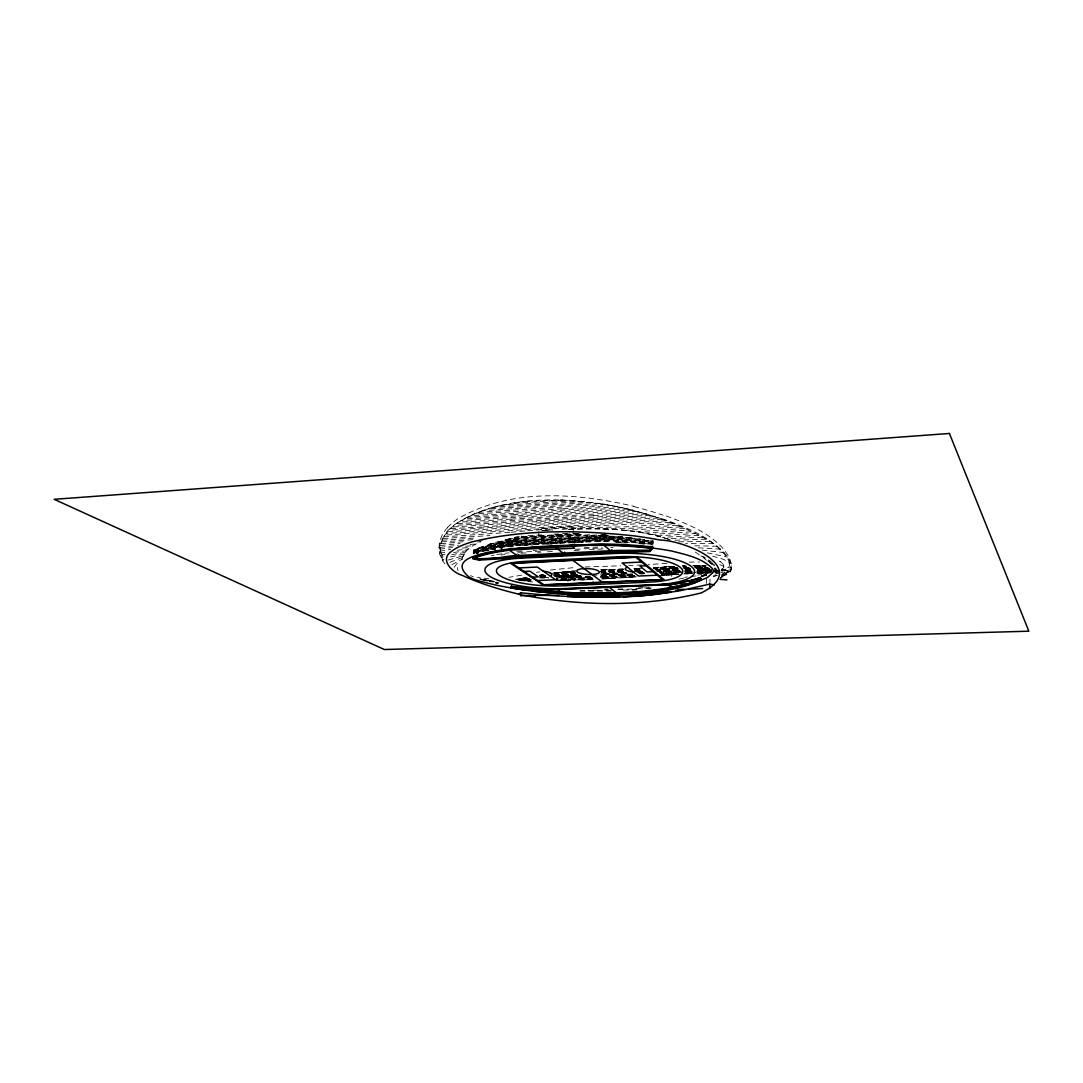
<?xml version="1.0" encoding="UTF-8"?>
<svg xmlns="http://www.w3.org/2000/svg" width="1083" height="1083" viewBox="0 0 1083 1083"><rect width="100%" height="100%" fill="white"/><g stroke="black" fill="none" stroke-linecap="round" stroke-linejoin="round"><path stroke-width="0.75" stroke-dasharray="5 3.75" d="M447.59 527.719C438.155 536.911 435.447 553.779 445.018 563.864M439.414 544.086L440.145 551.125L443.597 557.989M722.239 575.858C739.107 573.611 729.279 555.606 723.024 548.485C707.456 531.198 684.794 522.832 663.5 514.98M706.319 583.507L706.522 577.415M706.576 575.899L706.671 572.853L707.889 572.69M709.906 582.492L710.001 579.283M671.717 576.535L671.907 571.824L663.432 570.944A315.018 97.47 4 0 1 660.752 571.228M663.243 575.669L663.432 570.944M652.778 545.494L652.968 541.013A123.868 32.057 2.8 0 0 600.456 538.034M589.287 542.014L589.639 535.449M567.993 581.53L568.277 576.549L573.597 574.965A315.018 97.47 4 0 0 576.494 574.992M572.487 542.867L573.435 526.433L539.172 528.396L542.326 530.44L552.276 529.871M574.789 543.273L575.344 533.459M573.313 579.974L573.597 574.965L576.264 575.087M555.295 543.828L555.89 534.054L560.209 543.097M541.5 543.422L542.014 535.313M538.129 544.695L538.968 531.658M520.909 545.67L521.559 535.977M473.257 552.966L473.474 550.056L497.151 541.866M476.777 553.061L477.305 548.567M721.738 574.464C735.736 574.369 731.512 562.05 726.3 555.2C710.137 536.532 685.918 527.326 663.337 519.014M731.377 565.786L729.739 568.02L719.748 564.717M439.102 547.836L440.971 540.783L447.279 531.55M493.036 507.345C469.981 513.477 428.245 532.051 443.597 561.563M714.766 568.981L715.01 567.695M461.899 559.884C463.389 550.354 472.797 545.25 480.811 541.73M462.238 558.083L465.974 551.315M451.841 564.676L462.048 559.288M454.115 567.33L456.62 563.999L460.559 561.847M721.616 575.709L725.867 570.443L721.833 569.049M723.403 564.378L720.601 561.86M652.954 541.189L652.034 542.177L623.009 540.661A78.748 20.875 2.6 0 0 607.915 541.026L599.725 541.459M652.927 541.852L651.641 543.233L623.199 541.744A77.313 20.469 2.6 0 0 614.562 541.852M652.9 542.515L651.249 544.289L652.44 541.08L622.82 539.564A80.183 21.294 2.6 0 0 607.428 539.957L513.491 544.993A78.423 20.374 3.5 0 0 499.967 546.157C490.856 546.279 482.03 550.868 473.379 551.206L484.805 547.605L499.182 545.128A79.831 20.767 3.5 0 1 512.949 543.937L606.954 538.874A81.618 21.714 2.6 0 1 622.63 538.481L635.031 538.765M650.856 545.345L652.873 543.165M719.789 579.121L728.101 571.377L730.632 571.486M714.563 570.876L715.822 569.807M720.574 577.686L728.101 571.377L721.495 568.913M720.858 577.767L728.94 571.621L722.131 575.628M440.998 557.664L442.351 557.122M461.087 516.957C513.667 488.081 577.564 493.103 634.002 506.33M460.789 520.842C503.676 496.853 555.525 496.975 602.879 504.082M442.514 560.087L443.84 559.315M448.213 560.06L463.118 555.782M449.851 562.294L462.482 557.515M722.104 575.926L730.199 571.702M721.657 571.269L728.114 568.101L729.698 565.245L728.913 562.321L723.512 559.329L712.655 556.175M731.228 569.374L721.061 572.745M717.894 571.431L715.159 572.487M477.061 549.203L473.433 550.584L476.967 549.853M476.967 550.475L473.339 551.843C482.328 552.723 491.33 547.037 500.752 547.172A77.015 19.968 3.5 0 1 513.18 546.089M476.913 551.112L473.285 552.479L478.131 553.535M476.872 551.748L473.244 553.102L476.29 553.765M473.19 553.738L476.818 552.384M701.5 575.682L708.35 573.611M721.806 569.198L723.85 567.492L723.295 564.514M716.039 573.11L718.922 572.244M478.93 547.903L498.383 544.099A81.239 21.159 3.5 0 1 512.421 542.894L606.48 537.791A83.053 22.12 2.6 0 1 622.441 537.385L622.955 537.385M710.204 572.893L697.926 575.087M450.46 556.919L463.957 554.076M496.894 506.343L525.011 501.375M505.951 539.524L520.964 536.085M439.82 553.196L446.264 552.019M486.01 550.976L488.582 550.367M701.432 575.696L704.573 574.897M440.307 555.403L445.005 554.225M491.371 555.769L494.01 555.146M489.381 544.221L497.598 543.07A82.633 21.565 3.5 0 1 511.88 541.838L606.006 536.708A84.488 22.54 2.6 0 1 622.251 536.302L622.779 536.302M706.685 574.518L703.354 575.208M719.938 573.042L714.279 574.328M727.492 572.406L724.92 573.015A142.13 39.516 2.7 0 1 720.953 573.841M713.223 576.549L716.174 575.885M451.814 554.631L465.162 552.398M525.851 577.781L517.173 579.405M671.907 571.824L660.752 573.706M701.215 576.183L707.334 575.154M714.577 572.068L717.487 571.513M678.946 579.039L683.874 578.119M492.318 549.595L495.54 549.027M496.786 554.591L502.35 553.684M521.708 575.154L508.983 577.32M536.518 572.352L539.551 571.797M526.731 577.469L515.725 579.405L529.425 579.297M439.766 549.203L452.464 547.484M439.793 551.206L450.69 549.392M540.877 574.965L543.977 574.437M704.194 576.115L700.823 576.522M714.956 570.254L716.174 569.942M708.296 572.338L710.881 571.702M500.915 555.024L504.854 554.469M714.902 572.149L725.867 570.443L720.398 570.971M453.709 552.479L466.57 550.719M713.196 575.926L717.501 575.317M550.489 570.037L573.57 567.654M549.758 573.53L576.007 570.863L553.481 573.002M709.879 569.116L697.682 570.524M708.742 569.604L698.792 570.416M700.511 573.124L709.04 572.108M440.036 547.335L458.258 545.277M512.218 540.227L521.343 539.144M512.137 541.514L600.524 536.694A123.841 32.138 2.8 0 1 634.503 537.994M511.961 544.113L600.388 539.348A123.895 31.962 2.8 0 1 653.022 542.393M512.936 545.913L511.826 546.049A122.69 31.217 3.2 0 0 476.371 553.562M511.772 546.698L512.895 546.563M705.019 566.612L695.922 567.37M500.766 548.296L501.537 548.201A75.62 19.575 3.5 0 1 501.93 548.147M697.276 569.969L709.148 568.575M692.051 573.056L685.525 573.76M691.495 573.327L686.879 573.828M690.588 573.638L692.172 573.449M505.098 553.332L505.45 553.291A68.581 17.626 3.5 0 1 509.24 552.885M515.765 545.575L600.28 541.324A123.936 31.827 2.8 0 1 610.013 541.459M705.25 567.045L704.058 567.126M689.072 567.979L683.644 568.48M688.666 568.237L684.564 568.629M688.274 568.507L686.581 568.697M697.669 567.682L705.629 566.802M696.45 568.237L704.762 567.302M695.841 568.521L708.336 567.533M686.432 569.59L689.79 569.306M686.013 569.861L689.208 569.59M685.173 570.403L690.981 569.604M700.796 569.374L697.411 569.726M697.1 571.025L706.671 570.064M696.152 566.219L703.246 565.637M695.584 566.504L704.857 565.732M695.002 566.775L706.468 565.84M694.433 567.059L705.832 566.111M708.011 567.952L701.134 568.683M707.483 568.209L702.298 568.589M706.955 568.453L698.725 569.157M703.395 569.441L709.46 569.008M714.794 568.683L716.147 568.372M692.348 571.255L685.106 572.014M691.888 571.526L684.564 572.298M691.414 571.797L686.608 572.298M711.91 569.996L697.29 571.201M697.682 571.648L711.301 570.227M696.965 571.932L707.389 570.998M710.692 570.47L705.899 570.836M684.632 573.638L690.399 573.056M690.548 569.875L685.444 570.375M690.115 570.145L685.038 570.646M686.27 571.012L691.523 570.497M685.092 571.58L690.9 570.782M684.497 571.865L689.654 571.35M697.506 572.068L702.461 571.648M696.843 572.338L710.082 570.7M703.49 572.961L707.551 572.569M701.324 575.79L705.615 575.087M441.498 541.906L472.811 539.672M521.126 542.393L512.002 543.463A122.623 31.38 3.2 0 0 476.561 551.03M457.121 550.245L468.289 549.054M689.343 567.722L684.023 568.223M686.026 568.968L690.318 568.561M685.471 569.252L690.954 568.737M684.916 569.536L690.372 569.022M682.628 572.027L661.266 574.139M681.072 572.433L662.065 574.288M440.916 543.693L463.064 541.784M440.348 545.466L460.004 543.571M686.229 566.639L683.089 566.937M685.146 566.978L685.864 566.91M684.632 567.262L685.498 567.167M684.118 567.533L685.133 567.424M683.59 567.817L689.316 567.289M683.075 568.088L688.761 567.573M678.486 568.737L657.07 570.592M678.148 568.995L656.488 570.89M677.809 569.265L656.948 571.093M677.457 569.523L657.841 571.255M677.119 569.793L660.44 571.269M676.78 570.051L660.197 571.526M678.703 573.828L666.113 575.1M680.273 570.876L660.332 572.731M679.894 571.147L662.43 572.812M679.515 571.418L661.808 573.11M721.603 570.551L723.985 570.213M715.132 571.553L719.071 571.147M672.408 574.707L675.413 574.396M525.214 501.361L561.59 500.008L602.378 503.852M675.034 567.411L654.606 569.062M674.736 567.682L655.838 569.211M661.821 573.841L679.921 572.095M661.564 574.586L678.229 572.961M662.512 574.735L677.674 573.245M662.038 575.019L677.105 573.53M511.149 532.227L524.903 530.927M509.755 532.362L444.192 536.802M661.578 575.303L676.537 573.828M715.511 569.875L716.418 569.793M714.618 570.118L715.687 570.024M712.005 571.174L698.4 572.555M710.529 571.634L697.303 573.083M709.785 571.878L697.357 573.313M706.211 572.866L710.272 572.311M682.534 565.827L684.957 565.732L682.06 565.895M682.953 566.26L685.783 566.003M683.942 566.395L686.676 566.152M683.522 566.666L686.175 566.423M693.865 565.732L703.991 565.678M694.582 565.908L699.334 565.488M694.095 566.165L701.432 565.543M677.674 567.654L655.445 569.482M677.254 567.925L655.567 569.969M673.816 568.453L676.821 568.196M676.401 568.467L658.234 570.024M677.362 568.616L657.652 570.308M679.434 570.051L659.953 571.797M678.919 570.335L659.696 572.054M678.391 570.619L659.452 572.325M677.863 570.903L659.209 572.582M681.031 571.526L661.185 573.408M680.476 571.81L660.549 573.692M527.665 530.684L555.43 528.707A247.114 60.675 2.6 0 1 580.908 527.719L625.744 526.839L673.775 523.752M443.15 538.481L490.003 535.584M442.324 540.2L477.034 537.913M684.632 570.917L692.132 570.213M462.387 548.066L470.428 547.402M673.653 566.368L653.902 567.898M674.506 566.531L653.631 568.155M673.734 566.829L653.374 568.413M674.777 566.978L654.633 568.575M674.438 567.248L655.797 568.724M672.272 568.372L655.039 569.753M694.866 567.221L705.25 566.382M695.435 567.627L704.045 566.937M688.368 571.215L690.277 571.066M686.162 572.569L692.145 571.973M685.729 572.839L686.527 572.772M685.282 573.11L691.482 572.257M684.835 573.394L691.022 572.772M622.82 507.737L515.237 514.587M627.91 508.942L516.212 515.955M632.865 510.147L524.348 516.835M605.614 504.38L477.955 512.34M611.692 505.463L562.713 508.726M617.405 506.587L514.249 513.22M662.498 519.393L554.469 524.646A368.328 85.056 2.2 0 0 530.602 526.23L447.848 531.834M666.302 520.815C592.983 524.226 519.745 528.314 446.521 533.486M670.079 522.263C595.081 525.769 520.138 529.411 445.262 535.124M644.209 573.259L640.405 573.516M643.871 573.543L639.891 573.8M640.987 574.004L644.832 573.719M583.71 501.47L493.672 507.182M591.86 502.363L487.743 508.929M599.034 503.351L482.463 510.662M677.444 525.269L637.928 528.017L602.148 528.937M697.912 568.074L707.443 567.357M696.992 568.602L707.632 567.803M697.696 568.778L700.363 568.575M699.374 568.886L702.461 568.372M698.061 569.441L704.816 568.9M690.006 572.609L691.658 572.487M562.659 500.048L527.001 502.417A38.392 11.723 4.1 0 1 525.621 502.512L511.257 503.338M574.504 500.657L501.131 505.341M637.413 511.406L583.764 514.682M650.477 515.291L553.494 520.557A559.979 116.991 1.7 0 0 527.922 522.223L452.667 526.974M654.498 516.659L553.819 521.925A481.949 104.902 1.9 0 0 528.815 523.563L482.03 526.988M658.518 518.012L572.785 522.344A399.126 90.81 2.1 0 0 545.128 523.834A419.527 94.343 2.1 0 0 529.709 524.903L449.337 530.21M681.058 526.825L625.202 530.359M653.848 567.654L660.183 567.208M593.538 515.643L641.853 512.692M646.28 513.965L454.589 525.363M542.407 530.724L550.949 530.156M684.646 528.409L636.466 531.753M644.426 533.134L688.219 530.047M651.14 534.528L691.78 531.739M562.267 508.753L473.921 514.005M511.095 519.15L458.908 522.155M511.135 519.15L583.669 514.682M543.558 530.643L552.506 530.074M635.315 570.254L640.933 569.929M635.125 570.511L642.273 570.105M634.949 570.782L641.948 570.375M634.773 571.039L641.623 570.646M634.584 571.31L642.246 570.863M691.983 573.543L684.849 573.949M465.622 546.238L472.96 545.737M666.911 563.336L648.27 564.554M634.394 575.398L600.442 576.792M634.313 575.669L600.605 577.077M634.232 575.926L603.272 577.32M634.151 576.197L600.916 577.632M659.953 575.506L679.122 574.288M653.794 567.627L666.762 566.802M698.67 569.996L708.769 569.265M697.181 570.782L700.552 570.538M657.029 535.936L695.327 533.472M653.618 567.654L656.975 567.438M664.515 566.923L673.531 566.341M665.937 575.114L676.767 574.45M683.806 574.017L691.252 573.57M671.514 566.49L674.587 566.314M635.626 569.238L639.593 569.008M634.57 570.051L639.051 569.793M696.775 571.472L704.573 570.849M482.016 526.988L450.948 528.599M470.103 544.397L475.938 544.059M698.914 535.3L662.309 537.385M632.756 573.963L600.957 575.1M632.567 574.234L598.303 575.439M632.391 574.504L598.398 575.723M632.201 574.775L598.493 576.007M632.012 575.046L598.574 576.291M631.836 575.317L598.669 576.562M699.618 572.717L697.858 572.826M562.253 529.303L575.628 528.545L573.435 526.433M623.456 571.499L600.754 572.068M623.442 571.756L601.255 572.338M623.442 572.027L601.282 572.609M623.442 572.284L601.295 572.88M623.442 572.541L601.322 573.164M633.501 576.305L600.767 577.361M527.949 535.625L542.949 534.785M553.724 534.176L568.548 533.35M578.484 533.378L514.953 537.317L579.446 533.729M580.055 533.946L521.478 537.195L509.037 538.738L581.53 534.718M580.014 534.609L521.424 537.845L503.067 540.268L605.045 534.542M589.68 534.731L512.273 539.578A140.628 36.01 3.1 0 0 496.231 542.096L497.246 541.987A84.054 21.971 3.5 0 1 511.338 540.783L605.519 535.625A85.936 22.96 2.6 0 1 608.267 535.489M633.839 568.724L639.62 568.44M639.566 568.507L633.189 568.737M639.403 568.765L632.824 569.089M639.417 569.265L635.166 569.509M639.227 569.523L634.773 569.78M637.156 571.404L641.881 571.147M637.007 571.662L643.018 571.337M638.28 571.851L642.585 571.607M636.966 572.176L643.505 571.81M638.347 572.352L642.991 572.095M638.104 572.623L642.476 572.379M639.214 572.812L643.194 572.596M638.239 573.124L642.76 572.88M640.933 573.232L642.314 573.164M522.317 545.602L532.376 545.033M547.118 544.248L558.544 543.639M573.11 542.854L583.344 542.339M702.488 537.168L667.101 538.86M635.193 576.4L601.079 577.916M634.679 576.684L602.486 578.187M636.493 576.86L602.229 578.471M513.911 513.247L470.306 515.657M514.98 514.601L467.017 517.295M516.049 515.968L464.052 518.919M524.307 516.835L461.304 520.544M521.654 551.003L516.699 551.261A69.989 18.005 3.5 0 0 515.928 551.315M533.215 550.408L536.518 550.232M584.17 547.754L600.483 546.901M540.336 551.112L517.227 552.303A68.581 17.626 3.5 0 0 516.483 552.344M575.276 549.298L602.31 547.903M526.013 552.926L517.755 553.345A67.187 17.233 3.5 0 0 517.024 553.386M537.561 552.33L540.85 552.154M547.457 551.816L552.411 551.558M574.085 550.448L579.148 550.178M589.274 549.663L604.476 548.878M705.899 568.968L709.758 568.765M641.826 564.92L628.736 565.516M636.466 568.616L641.678 568.358M702.705 570.497L711.517 569.712M698.941 572.298L704.898 571.783M593.457 515.643L456.62 523.752M716.567 571.499L717.948 571.431M713.155 572.338L708.201 572.582M593.064 579.513L585.023 579.906M585.172 566.991L620.816 565.786M610.446 569.753L601.092 569.888M706.17 539.199L671.487 540.363M697.587 573.232L703.111 573.029M601.715 579.039L636.208 577.036M586.417 579.838L556.527 579.974M622.969 569.983L601.661 570.416M622.82 570.24L601.661 570.687M622.671 570.511L601.661 570.958M622.522 570.782L600.632 571.255M622.373 571.039L600.672 571.526M622.224 571.31L600.713 571.797M707.605 570.105L710.692 569.969M704.18 571.594L711.003 571.107M523.143 580.786L531.171 580.529M613.79 578.336L601.958 578.755M516.943 579.215L528.87 578.877M518.148 580.014L530.589 580.15M519.326 580.298L530.467 580.61M519.908 580.447L520.639 580.42M520.503 580.596L525.715 580.813M568.846 529.316C603.001 527.976 638.077 528.612 670.661 540.065M626.421 572.69L601.891 573.421M626.258 572.961L600.307 573.719M626.759 573.205L600.375 574.004M626.556 573.476L600.442 574.274M626.367 573.746L600.848 574.545M627.531 573.976L600.903 574.829M611.259 590.56L577.293 590.628M611.232 591.156L577.253 591.223M721.319 569.969L724.229 569.875M714.861 570.375L719.802 570.213M721.454 570.159L724.757 570.051M715.146 570.768L719.978 570.606M709.473 570.944L711.91 570.849M715.294 571.161L718.367 571.052M714.144 571.391L716.756 571.31M707.619 571.648L709.189 571.594M568.521 529.316C601.349 528.057 634.895 528.545 666.465 538.644M623.294 569.116L615.334 569.36M709.934 541.338L677.254 541.893M601.16 569.766L623.375 569.184M600.754 569.793L623.456 569.116M522.723 578.187L527.705 578.038M521.275 578.457L529.641 578.2M519.826 578.715L529.912 578.403M518.364 578.985L528.49 578.674M520.192 579.364L529.14 579.094M531.347 579.459L519.001 579.635M524.565 579.892L529.993 579.73M528.639 579.987L519.326 579.798M689.262 562.104L699.496 561.996M723.187 570.389L725.529 570.321M722.388 570.551L725.556 570.47M721.576 570.727L723.471 570.673M706.671 572.853L696.883 573.286M610.46 569.753L623.063 569.455M622.752 569.726L601.661 570.145M541.08 574.897L542.258 574.883M539.442 575.195L542.867 575.154M539.456 575.452L546.698 575.371M540.349 575.696L547.159 575.642M540.634 575.953L547.619 575.899M540.471 576.21L545.358 576.197M557.028 580.569L574.883 580.271M539.415 576.494L545.981 576.467M540.065 576.752L546.604 576.725M540.715 576.995L547.226 576.995M540.051 577.266L547.863 577.266M545.954 577.699L540.485 577.726M592.563 578.119L556.662 578.119M592.658 578.403L556.594 578.376M592.767 578.688L557.095 578.647M592.875 578.985L557.61 578.931M592.97 579.27L558.111 579.202M591.724 579.581L555.782 579.419M713.711 543.639L685.607 543.639M555.674 580.569L561.332 580.515M589.639 535.381L600.591 535.368A133.277 34.494 2.8 0 1 608.118 535.489M589.463 538.684L600.415 538.684A123.882 32.016 2.8 0 1 653.049 541.73M553.237 574.802L576.075 574.802M553.616 575.073L573.611 575.087M554.009 575.344L580.488 575.357M554.415 576.17L581.341 576.21M554.848 576.454L581.625 576.494M556.12 577.835L590.411 577.862M525.932 580.813L531.78 580.759M693.147 565.516L696.965 565.488M600.199 577.347L603.637 577.334M554.51 572.866L575.303 572.826M580.772 575.642L556.946 575.601M581.057 575.926L557.19 575.872M583.493 579.96L556.161 579.703M692.863 565.475L705.074 565.746M562.063 572.014L574.829 571.986M559.491 572.298L574.992 572.271M556.906 572.582L575.141 572.541M590.303 576.711L557.921 576.711M590.33 576.995L558.178 576.982M590.357 577.293L558.422 577.266M590.384 577.577L558.666 577.537M571.973 571.161L574.735 571.147M568.277 571.445L574.856 571.431M565.109 571.716L574.667 571.702M575.466 573.11L554.753 573.137M575.628 573.381L554.983 573.408M575.79 573.665L555.227 573.679M575.547 573.949L555.471 573.949M577.266 574.234L555.714 574.234M577.374 574.518L555.958 574.504M600.456 538.021L512.042 542.813A122.609 31.434 3.2 0 0 476.615 550.394M589.761 577.293L592.09 577.32M626.218 542.854L623.388 542.827A75.878 20.049 2.6 0 0 618.447 542.854M627.111 537.439L635.071 537.682M539.415 577.943L548.594 578.024M520.964 580.583L531.144 580.772M566.937 580.474L556.906 580.244M717.244 546.252L692.714 545.71M548.485 577.523L539.875 577.483M635.559 538.793L644.615 539.334M488.92 578.755L477.549 577.469M638.794 543.3L650.314 544.194M720.723 549.203L697.912 547.795M495.811 583.25L498.464 583.439M495.594 582.18L498.803 582.424M495.324 582.844L497.869 583.047M532.687 581.977L524.727 581.192M494.593 581.503L485.807 580.502A30.744 7.757 4 0 1 478.997 579.243M489.299 581.571L493.997 582.058M489.8 580.745L480.148 579.215M489.056 581.219L492.061 581.571M702.082 550.11L724.067 552.574M483.18 580.38L487.553 581.043M602.405 503.852C641.204 510.201 679.095 523.035 712.966 543.111C721.251 549.798 730.132 558.408 731.269 569.577M607.143 504.637L633.826 510.377M707.253 552.858L727.519 557.055M480.405 579.039L493.455 581.26L479.674 578.836M518.635 580.136L521.546 580.854M714.658 565.001L710.096 563.458L714.387 565.624M667.818 539.104L670.512 540.011M695.3 552.059L700.85 555.863L705.155 557.447M707.876 560.737L712.208 562.321M709.92 562.524L713.007 563.81M470.496 575.615L473.285 576.806M700.85 555.863L710.286 560.953M719.193 561.075L720.588 561.711M708.052 561.211L714.577 566.219M473.474 550.056L477.874 553.332M714.239 568.561L716.418 570.281M703.774 558.083L706.427 560.222M714.509 568.264L717.501 571.134M510.147 538.454L513.884 545.764M605.194 534.894L607.834 540.85M457.486 567.641L457.974 570.673M633.785 506.614A144.459 51.808 10 0 1 663.121 515.197M447.36 527.678A143.89 58.969 2.2 0 1 460.749 516.862M601.864 534.731A141.467 36.47 2.8 0 1 608.05 534.812M489.286 544.194A131.178 33.681 3.1 0 1 512.286 540.255M478.632 547.836A121.716 31.353 3.2 0 1 512.245 540.904L600.551 536.031A132.397 34.223 2.8 0 1 622.048 536.586M476.71 549.122A122.582 31.515 3.2 0 1 512.164 541.527M643.857 539.442A123.855 32.097 2.8 0 0 600.496 537.371L512.083 542.163A122.596 31.475 3.2 0 0 476.655 549.758M650.477 540.119A123.855 32.097 2.8 0 1 653.103 540.417M476.506 551.667A122.636 31.339 3.2 0 1 511.988 544.126M608.159 588.949A149.468 40.491 3.4 0 1 604.856 589.03M652.995 543.057A123.909 31.921 2.8 0 0 600.361 540.024L511.907 544.763A122.65 31.299 3.2 0 0 476.466 552.289M643.18 587.528A150.226 40.734 3.3 0 1 637.021 588.042M622.684 588.908A150.226 40.734 3.3 0 1 617.784 589.098M608.064 589.49A150.375 40.694 3.4 0 1 604.761 589.572M652.968 543.72A123.922 31.881 2.8 0 0 600.32 540.674L511.866 545.399A122.677 31.258 3.2 0 0 476.412 552.926M649.394 587.473A148.209 40.098 3.3 0 1 617.689 589.639M607.983 590.032A147.978 39.936 3.4 0 1 604.693 590.127M598.06 590.235A147.978 39.936 3.4 0 1 587.879 590.235M615.902 541.635A123.936 31.827 2.8 0 1 651.628 544.235M651.005 587.947A149.752 40.464 3.3 0 1 641.691 588.908M637.061 589.301A149.752 40.464 3.3 0 1 621.101 590.235M487.133 551.017A122.704 31.163 3.2 0 1 488.853 550.611M492.738 549.758A122.704 31.163 3.2 0 1 495.445 549.216M501.118 548.215A122.704 31.163 3.2 0 1 502.593 547.984M510.228 546.915A122.704 31.163 3.2 0 1 511.812 546.712M615.861 542.299A123.949 31.786 2.8 0 1 627.639 542.854M639.633 543.72A123.949 31.786 2.8 0 1 644.981 544.207M610.758 547.457A70.124 18.425 2.6 0 1 613.127 547.348M650.978 588.543A149.765 40.396 3.3 0 1 647.891 588.895M637.034 589.897A149.765 40.396 3.3 0 1 632.31 590.235M447.049 531.509A143.998 58.685 2.2 0 1 460.437 520.747M633.596 510.662A144.567 51.51 10 0 1 662.945 519.244M681.911 583.534A275.948 54.516 -14.5 0 1 686.581 583.223M691.983 572.839A191.488 2.464 -4.1 0 1 695.746 572.623M592.821 581.314A155.898 0.907 -3.3 0 1 593.646 581.26M596.638 575.709A146.097 2.45 -4.2 0 1 593.538 575.953M687.475 581.26A140.208 13.808 -1.3 0 1 668.563 583.602M696.139 575.885A160.582 8.014 -4.1 0 1 684.646 577.334M587.649 568.67A196.524 27.982 -2 0 1 580.664 569.008M586.769 585.023A204.484 69.529 -0.5 0 1 574.383 585.47M575.317 588.868A193.058 47.896 -0.9 0 1 560.412 589.125M477.589 542.15A129.188 20.943 -7.7 0 1 486.145 539.239M589.761 577.293A157.536 44.213 3.3 0 1 568.277 576.549M644.371 572.636A315.018 97.47 4 0 1 638.821 573.042M624.796 573.868A315.018 97.47 4 0 1 602.229 574.721"/><path stroke-width="1.5" d="M709.717 588.529L709.852 584.089L714.198 584.928M511.596 586.16L521.221 588.218L545.087 589.531A69.204 17.694 3.6 0 0 557.312 589.518L667.886 584.685L672.692 588.299M476.439 557.461L472.811 558.801L478.903 560.114L509.646 558.3A61.555 15.69 3.5 0 1 519.867 557.488L613.1 552.777A62.936 16.407 2.6 0 1 624.674 552.506L649.773 551.518L649.881 549.04M557.325 589.518L557.339 589.206A62.949 10.451 -3.7 0 0 545.087 589.531M645.035 595.582C603.651 598.913 562.009 597.017 520.761 592.767L520.557 595.785L530.21 595.42M520.571 587.5L521.221 588.218L520.138 589.369L516.74 588.827L511.176 587.866L511.298 585.971M681.897 582.627L669.714 584.089A4.061 1.029 2.3 0 1 668.78 584.157L558.462 588.827L532.24 588.624L532.186 590.993A115.312 30.162 3.4 0 0 546.495 592.428M652.711 547.145L649.827 550.205L624.688 550.367A65.819 17.206 2.6 0 0 612.166 550.651L518.811 555.417A64.371 16.462 3.5 0 0 507.778 556.324L497.869 557.88L478.997 558.855L472.905 557.542L476.534 556.188M652.683 547.808L649.8 550.854L624.877 551.437A64.371 16.8 2.6 0 0 612.64 551.721L519.339 556.445A62.963 16.069 3.5 0 0 508.55 557.339L478.957 559.491L472.865 558.165L476.493 556.824M649.773 551.518L652.643 548.472A122.041 31.096 2.8 0 0 603.921 545.345L589.111 545.304L509.335 550.232A121.323 30.608 3.2 0 0 476.154 557.393M545.006 588.908L544.262 589.545L546.495 592.428A146.516 39.083 3.4 0 0 556.703 593.186L562.849 593.552M518.635 594.188L520.761 592.767M558.801 588.638L557.745 589.206L668.495 584.414L691.861 580.529M511.176 587.866L512.855 586.986M675.291 587.798L668.184 584.658L668.942 584.576A68.581 17.951 2.6 0 0 677.349 583.561L696.545 578.877L701.418 579.689A113.661 29.958 3 0 1 694.988 582.559L686.026 585.375A128.904 34.236 3.1 0 1 675.278 587.798L675.115 587.839M690.764 580.881L699.131 578.051L701.459 578.444A108.449 28.618 3 0 1 689.695 583.155M682.331 582.478L680.11 583.236L686.026 585.375M696.545 578.877L699.956 577.794M692.375 580.366L689.654 581.233L694.975 582.559M689.641 583.141L668.874 587.771A149.82 40.233 3.3 0 1 617.716 592.753M689.614 583.751L668.847 588.38A149.833 40.179 3.3 0 1 617.689 593.349L575.357 593.525L529.925 590.127A107.894 28.131 3.4 0 1 511.23 587.257L532.2 588.881L557.989 589.084M709.852 584.089L678.5 591.061L646.7 595.284M639.363 550.53L629.074 552.56M672.326 588.367L671.027 588.597M669.389 588.881L667.06 589.274A148.655 39.773 3.3 0 1 618.176 593.904M668.942 584.576L673.504 583.994M673.761 583.967L677.349 583.561M516.686 548.688L511.596 549.298A122.758 30.987 3.2 0 0 476.127 556.743M516.835 548.594L527.516 547.565A237.353 56.384 2.6 0 1 544.248 546.319C586.607 544.018 629.494 543.314 671.379 550.963C685.553 554.591 702.041 557.718 712.546 568.765A52.972 13.835 2.4 0 1 712.898 572.677L707.28 577.605L693.865 583.236A231.424 63.437 4 0 1 676.049 588.462L662.606 591.386A93.68 24.232 3 0 1 639.715 594.269L611.963 595.623M661.578 585.131L667.521 584.698M589.138 544.641L520.733 548.255C508.726 550.326 440.415 553.115 469.074 577.049A47.584 12.035 3.8 0 0 475.437 579.879C511.772 590.438 550.029 593.308 587.649 595.84A72.331 18.37 3.1 0 0 601.146 595.975L610.541 595.677M684.294 589.301L677.836 589.626M617.594 592.658L575.384 592.942L529.966 589.531A107.88 28.172 3.4 0 1 511.271 586.661L532.24 588.624M518.811 567.939L537.249 567.059L555.62 579.743L537.601 580.542M641.596 562.063L622.183 562.984L638.442 576.048L657.367 575.208M524.077 571.472L529.898 571.201L538.305 576.887L532.552 577.144M646.023 565.746L639.863 566.043L647.038 571.946L653.13 571.675M689.086 589.057L702.596 588.57M623.05 596.855L651.1 595.027L671.108 592.252L662.606 591.386A316.453 93.138 4 0 1 572.474 594.987L567.126 596.476A158.172 42.21 3.3 0 0 588.678 597.234L619.679 596.977M617.567 593.85L609.309 587.338M559.018 595.406L535.381 595.366M589.829 544.641L600.104 544.641A124.003 31.61 2.8 0 1 652.792 547.7M506.059 558.733L496.271 557.704M526.311 590.262L523.928 589.924M522.981 589.788L521.085 589.504M697.845 578.471L701.432 579.067A108.462 28.578 3 0 1 689.681 583.764M522.534 595.095C581.111 606.182 643.288 607.238 701.31 592.902C750.952 567.993 685.945 540.593 660.048 540.038A131.706 34.277 3 0 0 632.959 535.747C579.662 530.142 524.714 529.059 472.323 541.811A128.241 33.248 3.2 0 0 463.01 545.006L460.316 546.157A132.776 34.385 3.2 0 0 451.814 551.152C438.818 559.464 452.369 572.596 462.319 575.398C481.109 584.062 501.077 589.937 521.167 594.77M537.926 547.957L541.094 549.92L574.504 548.188L572.311 546.157M509.335 550.232L519.867 557.488L518.378 554.55M573.015 560.398L602.392 582.207M555.105 547.091L565.949 555.159L564.514 552.14M557.731 589.504L562.943 593.552A148.439 39.638 3.4 0 0 617.648 593.917M603.921 545.345L613.1 552.777L611.787 549.798M652.819 547.037A123.99 31.651 2.8 0 0 600.144 543.991L511.65 548.648A122.745 31.041 3.2 0 0 476.182 556.107M530.318 595.88A147.735 84 4.5 0 1 535.462 595.812M569.848 576.86A199.11 26.303 -0.9 0 1 560.926 577.009M675.806 590.425A184.773 6.945 -4.9 0 1 680.49 590.167M720.222 579.419A276.95 68.784 -18.7 0 1 726.937 579.906M543.179 571.147A10.992 2.802 3.6 0 1 550.15 575.818M633.23 572.041A11.25 2.938 2.6 0 1 627.436 567.208M565.299 588.692A59.078 15.067 3.5 0 1 489.191 575.926A59.078 15.067 3.5 0 1 520.869 558.178L613.993 553.494A60.418 15.744 2.6 0 1 691.387 566.558A60.418 15.744 2.6 0 1 652.981 584.982M949.412 433.471L54.15 499.317L384.37 649.529L1028.85 631.199L949.412 433.471M618.041 556.77L525.499 561.346A47.53 12.116 3.5 0 0 499.886 575.628A47.53 12.116 3.5 0 0 561.224 585.889L649.407 582.099A48.6 12.658 2.6 0 0 680.192 567.289A48.6 12.658 2.6 0 0 618.041 556.77M636.899 557.014L510.486 563.228L543.03 584.996L664.109 579.743L636.899 557.014M635.897 557.312L512.029 563.39L543.883 584.739L662.62 579.595L635.897 557.312M581.693 573.638A11.29 2.911 3.1 0 0 599.305 572.352A11.29 2.911 3.1 0 0 583.209 568.67A11.29 2.911 3.1 0 0 581.693 573.638"/></g></svg>
